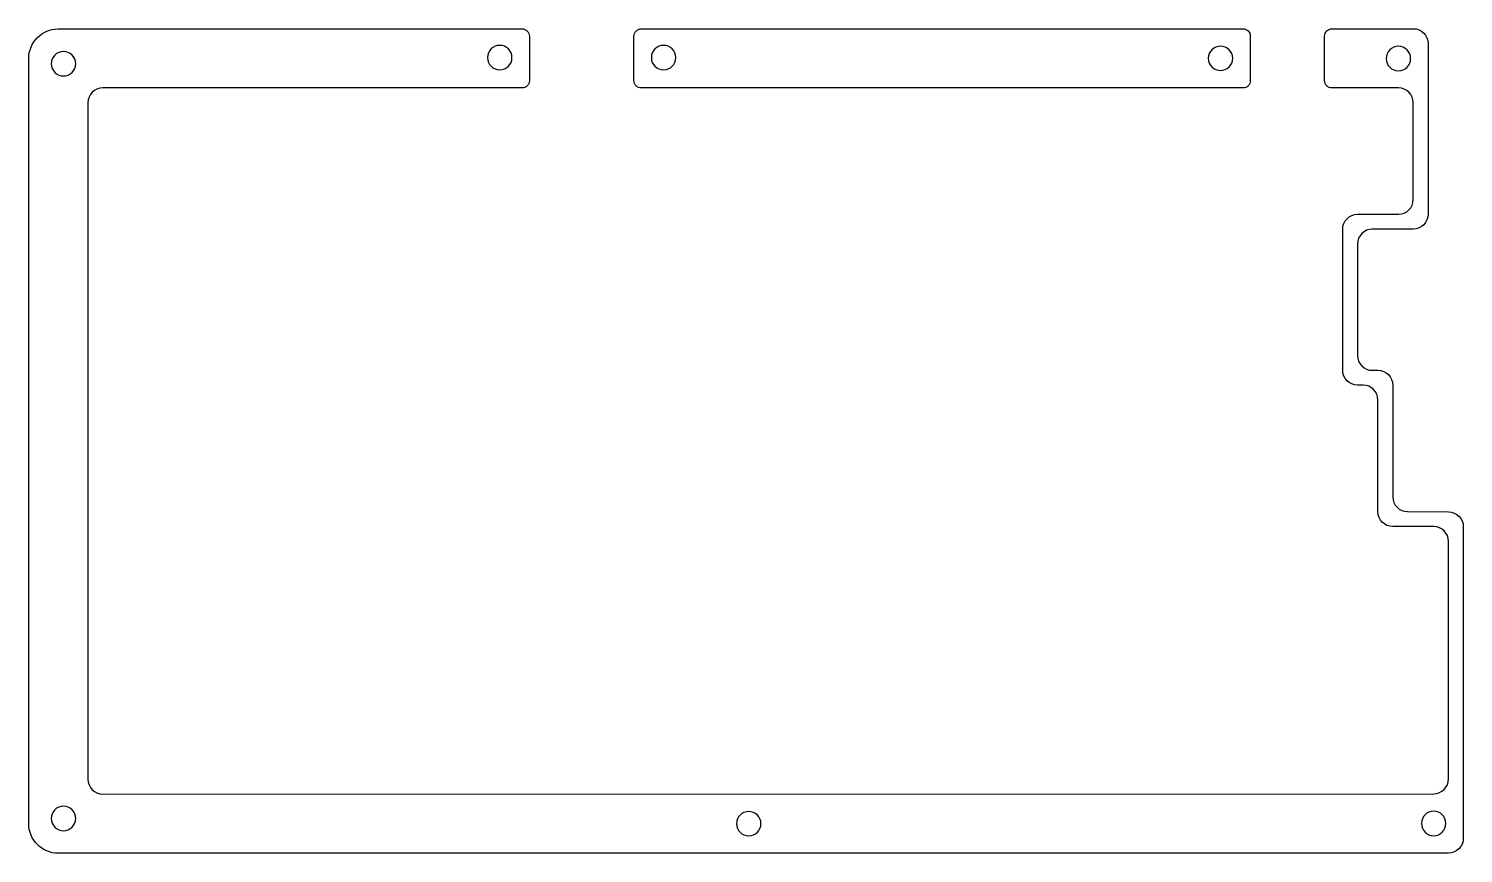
# Model space of a CAD drawing. Header units: inches. Extents: x 53 to 247, y 94 to 206.
import ezdxf

# ---------------------------------------------------------------- set-up
doc = ezdxf.new("R2010")
doc.units = ezdxf.units.IN
doc.header["$MEASUREMENT"] = 0
doc.layers.add('Layer 1', color=7, linetype='Continuous')

# ---------------------------------------------------------------- blocks, each defined once
blk = doc.blocks.new('block 2')
at = {"layer": 'Layer 1', "color": 193, "lineweight": 25, "true_color": 0x9877b5}
blk.add_open_spline([(140.45, 201.67), (140.45, 200.76), (139.71, 200.02), (138.8, 200.02), (137.89, 200.02), (137.15, 200.76), (137.15, 201.67), (137.15, 202.58), (137.89, 203.32), (138.8, 203.32), (139.71, 203.32), (140.45, 202.58), (140.45, 201.67)], degree=3, knots=[0, 0, 0, 0, 1, 1, 1, 2, 2, 2, 3, 3, 3, 4, 4, 4, 4], dxfattribs=at)
blk = doc.blocks.new('block 3')
at = {"layer": 'Layer 1', "color": 193, "lineweight": 25, "true_color": 0x9877b5}
blk.add_open_spline([(244.45, 98.32), (244.45, 97.41), (243.71, 96.67), (242.8, 96.67), (241.89, 96.67), (241.15, 97.41), (241.15, 98.32), (241.15, 99.23), (241.89, 99.97), (242.8, 99.97), (243.71, 99.97), (244.45, 99.23), (244.45, 98.32)], degree=3, knots=[0, 0, 0, 0, 1, 1, 1, 2, 2, 2, 3, 3, 3, 4, 4, 4, 4], dxfattribs=at)
blk = doc.blocks.new('block 4')
at = {"layer": 'Layer 1', "color": 193, "lineweight": 25, "true_color": 0x9877b5}
blk.add_open_spline([(239.69, 201.54), (239.69, 200.63), (238.95, 199.89), (238.04, 199.89), (237.13, 199.89), (236.39, 200.63), (236.39, 201.54), (236.39, 202.46), (237.13, 203.19), (238.04, 203.19), (238.95, 203.19), (239.69, 202.46), (239.69, 201.54)], degree=3, knots=[0, 0, 0, 0, 1, 1, 1, 2, 2, 2, 3, 3, 3, 4, 4, 4, 4], dxfattribs=at)
blk = doc.blocks.new('block 5')
at = {"layer": 'Layer 1', "color": 193, "lineweight": 25, "true_color": 0x9877b5}
blk.add_open_spline([(215.66, 201.57), (215.66, 200.66), (214.92, 199.92), (214.01, 199.92), (213.1, 199.92), (212.36, 200.66), (212.36, 201.57), (212.36, 202.48), (213.1, 203.22), (214.01, 203.22), (214.92, 203.22), (215.66, 202.48), (215.66, 201.57)], degree=3, knots=[0, 0, 0, 0, 1, 1, 1, 2, 2, 2, 3, 3, 3, 4, 4, 4, 4], dxfattribs=at)
blk = doc.blocks.new('block 6')
at = {"layer": 'Layer 1', "color": 193, "lineweight": 25, "true_color": 0x9877b5}
blk.add_open_spline([(151.95, 98.29), (151.95, 97.38), (151.21, 96.64), (150.3, 96.64), (149.39, 96.64), (148.65, 97.38), (148.65, 98.29), (148.65, 99.21), (149.39, 99.94), (150.3, 99.94), (151.21, 99.94), (151.95, 99.21), (151.95, 98.29)], degree=3, knots=[0, 0, 0, 0, 1, 1, 1, 2, 2, 2, 3, 3, 3, 4, 4, 4, 4], dxfattribs=at)
blk = doc.blocks.new('block 7')
at = {"layer": 'Layer 1', "color": 193, "lineweight": 25, "true_color": 0x9877b5}
blk.add_open_spline([(118.33, 201.67), (118.33, 200.76), (117.59, 200.02), (116.68, 200.02), (115.77, 200.02), (115.03, 200.76), (115.03, 201.67), (115.03, 202.58), (115.77, 203.32), (116.68, 203.32), (117.59, 203.32), (118.33, 202.58), (118.33, 201.67)], degree=3, knots=[0, 0, 0, 0, 1, 1, 1, 2, 2, 2, 3, 3, 3, 4, 4, 4, 4], dxfattribs=at)
blk = doc.blocks.new('block 8')
at = {"layer": 'Layer 1', "color": 193, "lineweight": 25, "true_color": 0x9877b5}
blk.add_open_spline([(59.41, 98.99), (59.41, 98.08), (58.67, 97.34), (57.76, 97.34), (56.85, 97.34), (56.11, 98.08), (56.11, 98.99), (56.11, 99.91), (56.85, 100.64), (57.76, 100.64), (58.67, 100.64), (59.41, 99.91), (59.41, 98.99)], degree=3, knots=[0, 0, 0, 0, 1, 1, 1, 2, 2, 2, 3, 3, 3, 4, 4, 4, 4], dxfattribs=at)
blk = doc.blocks.new('block 9')
at = {"layer": 'Layer 1', "color": 193, "lineweight": 25, "true_color": 0x9877b5}
blk.add_open_spline([(59.41, 200.84), (59.41, 199.93), (58.67, 199.19), (57.76, 199.19), (56.85, 199.19), (56.11, 199.93), (56.11, 200.84), (56.11, 201.76), (56.85, 202.49), (57.76, 202.49), (58.67, 202.49), (59.41, 201.76), (59.41, 200.84)], degree=3, knots=[0, 0, 0, 0, 1, 1, 1, 2, 2, 2, 3, 3, 3, 4, 4, 4, 4], dxfattribs=at)
blk = doc.blocks.new('block 10')
at = {"layer": 'Layer 1', "color": 185, "lineweight": 25, "true_color": 0x62449b}
blk.add_open_spline([(217.03, 205.56), (217.03, 205.56), (135.8, 205.55), (135.8, 205.55), (135.24, 205.55), (134.8, 205.1), (134.8, 204.55), (134.8, 204.55), (134.8, 198.57), (134.8, 198.57), (134.8, 198.01), (135.24, 197.57), (135.8, 197.57), (135.8, 197.57), (217.03, 197.57), (217.03, 197.57), (217.58, 197.57), (218.03, 198.01), (218.03, 198.57), (218.03, 198.57), (218.03, 204.56), (218.03, 204.56), (218.03, 205.11), (217.58, 205.56), (217.03, 205.56)], degree=3, knots=[0, 0, 0, 0, 1, 1, 1, 2, 2, 2, 3, 3, 3, 4, 4, 4, 5, 5, 5, 6, 6, 6, 7, 7, 7, 8, 8, 8, 8], dxfattribs=at)
blk = doc.blocks.new('block 11')
at = {"layer": 'Layer 1', "color": 185, "lineweight": 25, "true_color": 0x62449b}
blk.add_lwpolyline([(242.04, 180.53), (242.04, 180.53)], dxfattribs=at)

msp = doc.modelspace()

# ---------------------------------------------------------------- linework, layer by layer
at = {"layer": 'Layer 1', "color": 185, "lineweight": 25, "true_color": 0x62449b}
msp.add_open_spline([(244.81, 140.37), (244.81, 140.37), (239.26, 140.4), (239.26, 140.4), (238.16, 140.41), (237.27, 141.3), (237.27, 142.4), (237.27, 142.4), (237.27, 157.47), (237.27, 157.47), (237.27, 158.57), (236.38, 159.47), (235.27, 159.47), (235.27, 159.47), (234.51, 159.47), (234.51, 159.47), (233.41, 159.47), (232.51, 160.36), (232.51, 161.47), (232.51, 161.47), (232.51, 176.52), (232.51, 176.52), (232.51, 177.62), (233.4, 178.52), (234.51, 178.52), (234.51, 178.52), (240.04, 178.53), (240.04, 178.53), (241.14, 178.54), (242.04, 179.43), (242.04, 180.53), (242.04, 180.53), (242.04, 203.57), (242.04, 203.57), (242.04, 204.67), (241.14, 205.57), (240.04, 205.57), (240.04, 205.57), (229.06, 205.56), (229.06, 205.56), (228.5, 205.56), (228.06, 205.11), (228.06, 204.56), (228.06, 204.56), (228.06, 198.57), (228.06, 198.57), (228.06, 198.01), (228.5, 197.57), (229.06, 197.57), (229.06, 197.57), (238.04, 197.57), (238.04, 197.57), (239.14, 197.57), (240.04, 196.67), (240.04, 195.57), (240.04, 195.57), (240.04, 182.53), (240.04, 182.53), (240.04, 181.43), (239.14, 180.53), (238.04, 180.53), (238.04, 180.53), (232.51, 180.52), (232.51, 180.52), (231.4, 180.51), (230.51, 179.62), (230.51, 178.52), (230.51, 178.52), (230.51, 159.47), (230.51, 159.47), (230.51, 158.36), (231.41, 157.47), (232.51, 157.47), (232.51, 157.47), (233.27, 157.47), (233.27, 157.47), (234.38, 157.47), (235.27, 156.57), (235.27, 155.47), (235.27, 155.47), (235.27, 142.41), (235.27, 142.41), (235.27, 142.41), (235.27, 140.39), (235.27, 140.39), (235.27, 139.28), (236.17, 138.39), (237.27, 138.39), (237.27, 138.39), (242.81, 138.39), (242.81, 138.39), (243.91, 138.38), (244.8, 137.49), (244.8, 136.39), (244.8, 136.39), (244.8, 104.32), (244.8, 104.32), (244.8, 103.21), (243.9, 102.32), (242.8, 102.32), (242.8, 102.32), (63.06, 102.29), (63.06, 102.29), (61.96, 102.29), (61.06, 103.19), (61.06, 104.29), (61.06, 117.62), (61.06, 177.7), (61.06, 195.57), (61.06, 196.67), (61.96, 197.57), (63.06, 197.57), (63.06, 197.57), (119.68, 197.57), (119.68, 197.57), (120.23, 197.57), (120.68, 198.01), (120.68, 198.57), (120.68, 198.57), (120.68, 204.55), (120.68, 204.55), (120.68, 205.1), (120.23, 205.55), (119.68, 205.55), (119.68, 205.55), (57.06, 205.54), (57.06, 205.54), (54.85, 205.54), (53.06, 203.75), (53.06, 201.54), (53.06, 201.54), (53.06, 98.29), (53.06, 98.29), (53.06, 96.09), (54.85, 94.29), (57.06, 94.29), (57.06, 94.29), (244.8, 94.32), (244.8, 94.32), (245.9, 94.32), (246.8, 95.22), (246.8, 96.32), (246.8, 96.32), (246.8, 138.37), (246.8, 138.37), (246.8, 139.47), (245.91, 140.37), (244.81, 140.37)], degree=3, knots=[0, 0, 0, 0, 1, 1, 1, 2, 2, 2, 3, 3, 3, 4, 4, 4, 5, 5, 5, 6, 6, 6, 7, 7, 7, 8, 8, 8, 9, 9, 9, 10, 10, 10, 11, 11, 11, 12, 12, 12, 13, 13, 13, 14, 14, 14, 15, 15, 15, 16, 16, 16, 17, 17, 17, 18, 18, 18, 19, 19, 19, 20, 20, 20, 21, 21, 21, 22, 22, 22, 23, 23, 23, 24, 24, 24, 25, 25, 25, 26, 26, 26, 27, 27, 27, 28, 28, 28, 29, 29, 29, 30, 30, 30, 31, 31, 31, 32, 32, 32, 33, 33, 33, 34, 34, 34, 35, 35, 35, 36, 36, 36, 37, 37, 37, 38, 38, 38, 39, 39, 39, 40, 40, 40, 41, 41, 41, 42, 42, 42, 43, 43, 43, 44, 44, 44, 45, 45, 45, 46, 46, 46, 47, 47, 47, 48, 48, 48, 49, 49, 49, 49], dxfattribs=at)

# ---------------------------------------------------------------- block references
at = {"layer": 'Layer 1'}
for name in ['block 10', 'block 9', 'block 7', 'block 2', 'block 5', 'block 4', 'block 11', 'block 8', 'block 6', 'block 3']:
    msp.add_blockref(name, (0, 0), dxfattribs=at)

doc.saveas('drawing.dxf')
